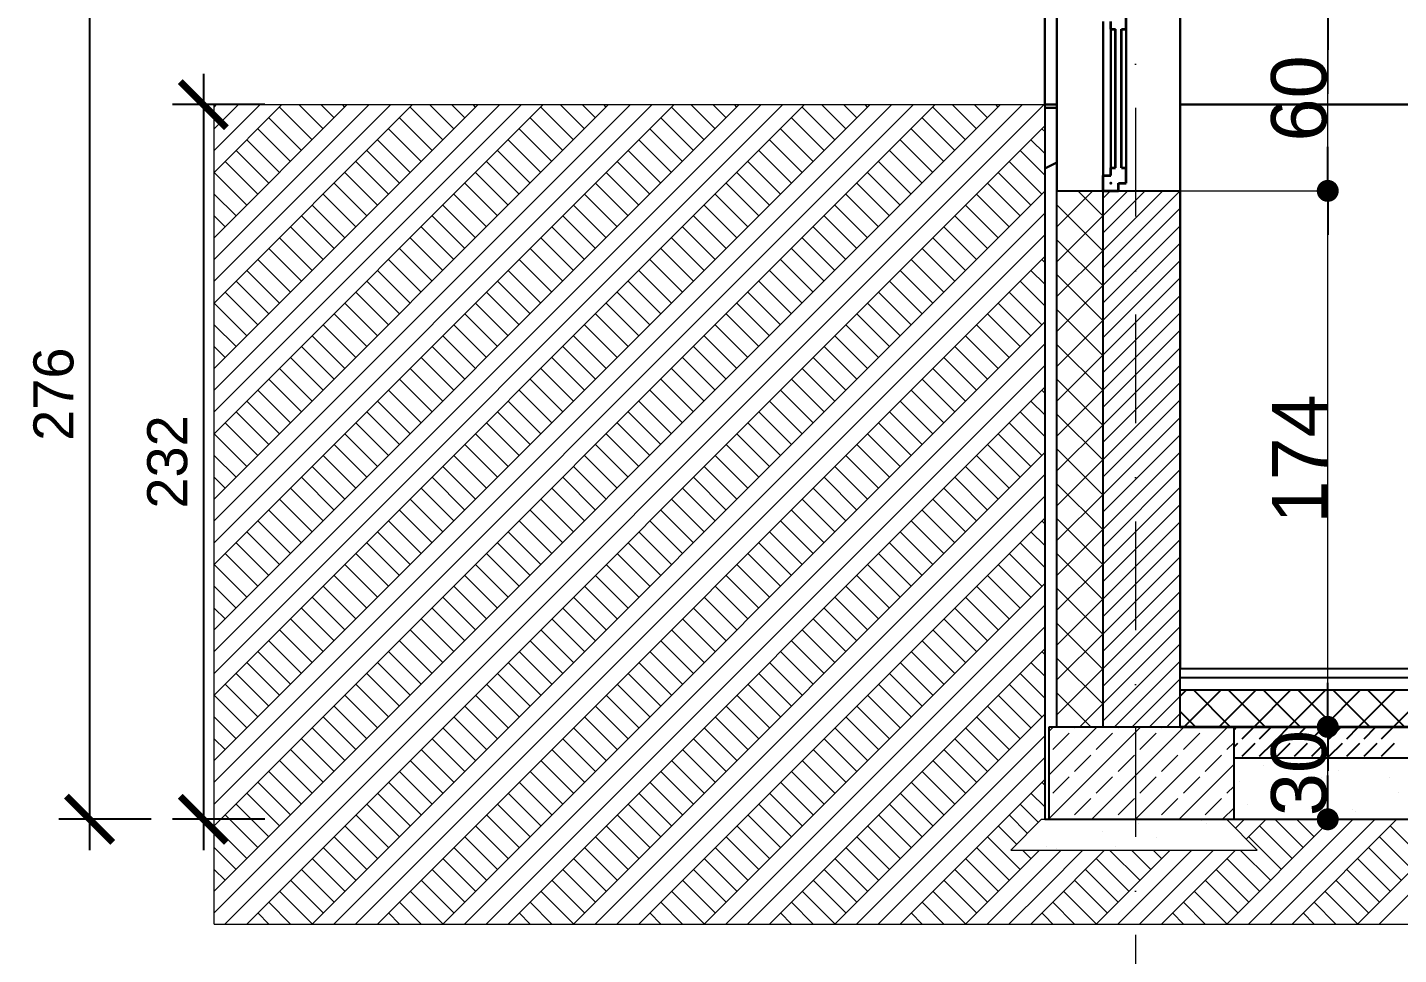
# Model space of a CAD drawing. Header units: millimetres. Extents: x 4647 to 73915, y -13612 to -8141.
# Drawn here: x 11364.7 to 11809.9, y -11426.5 to -11125.5 of the extents above; entities that cross this region are included whole.
import ezdxf
from ezdxf.enums import TextEntityAlignment as Align

# ---------------------------------------------------------------- set-up
doc = ezdxf.new("R2010")
doc.units = ezdxf.units.MM
doc.linetypes.add('Kropki i Kreski', pattern=[67.027776, 35.277777, -17.638888, 0, -14.111111])
doc.layers.add('a_wymiary', color=250, linetype='Continuous', lineweight=9)
doc.layers.add('Konstrukcja - Siatka mod_Nr_Pióra__1', color=7, linetype='Continuous', lineweight=5)
for name, color, linetype in [('Columns', 7, 'Continuous'), ('Konstrukcja - Siatka mod', 7, 'Continuous'), ('Konstrukcja - Ściany zew', 7, 'Continuous'), ('Okna ArchiCADa', 7, 'Continuous'), ('Structural - Bearing', 7, 'Continuous'), ('Structural - Combined', 7, 'Continuous'), ('Sytuacja - Teren', 7, 'Continuous'), ('WIDOK', 7, 'Continuous'), ('Wymiarowanie - Ogólne', 7, 'Continuous')]:
    doc.layers.add(name, color=color, linetype=linetype)
doc.layers.add('Konstrukcja - Siatka mod_Nr_Pióra__4', color=7, linetype='Continuous', lineweight=5, true_color=0x029e21)
doc.styles.add('GENERATED_STYLE_1', font='arialbd.ttf')
doc.styles.add('GENERATED_STYLE_3', font='arial.ttf')
doc.styles.get("Standard").update_dxf_attribs({"font": 'arial.ttf'})
doc.dimstyles.new('1-100', dxfattribs={"dimtxt": 13, "dimasz": 15, "dimexe": 10, "dimexo": 20, "dimgap": 5, "dimtad": 1, "dimdec": 1, "dimrnd": 0.5, "dimtxsty": 'Standard', "dimblk": 'ARCHTICK', "dimcen": 0.09, "dimdle": 10, "dimadec": 0, "dimazin": 0, "dimtfac": 1, "dimtdec": 1, "dimtofl": 0, "dimtmove": 0, "dimatfit": 3, "dimfxl": 10, "dimfxlon": 1, "dimtolj": 1, "dimtzin": 0, "dimarcsym": 0})

# ---------------------------------------------------------------- blocks, each defined once
blk = doc.blocks.new('ARROWHEAD_11')
at = {"linetype": 'Continuous'}
blk.add_line((0, 0), (-1, 0), dxfattribs=at)
at = {"linetype": 'Continuous', "const_width": 0.25, "flags": 128}
blk.add_lwpolyline([(-0.125, 0, 1), (0.125, 0, 1)], format="xyb", close=True, dxfattribs=at)
blk = doc.blocks.new('Standardowy znacznik siatki')
at = {"layer": 'Konstrukcja - Siatka mod_Nr_Pióra__4', "linetype": 'Kropki i Kreski'}
blk.add_line((272.51, 0), (1529.18, 0), dxfattribs=at)
at = {"layer": 'Konstrukcja - Siatka mod_Nr_Pióra__1', "style": 'GENERATED_STYLE_1'}
blk.add_attdef('AC_MarkerText_1', text='', height=18, dxfattribs=at).set_placement((-28.23, -13.29), align=Align.BOTTOM_LEFT)
blk = doc.blocks.new('_ArchTick')
at = {"color": 0, "linetype": 'ByBlock', "const_width": 0.15}
blk.add_lwpolyline([(-0.5, -0.5), (0.5, 0.5)], dxfattribs=at)
blk = doc.blocks.new('*D874')
at = {"layer": 'a_wymiary', "color": 0, "lineweight": -2, "transparency": 16777216}
for p, q in [((11384.87, -11096.57), (11384.87, -11392.57)), ((11404.87, -11106.57), (11374.87, -11106.57)), ((11404.87, -11382.57), (11374.87, -11382.57))]:
    blk.add_line(p, q, dxfattribs=at)
at = {"layer": 'DEFPOINTS', "color": 0, "transparency": 16777216}
for p in [(11739.28, -11106.57), (11384.87, -11382.57), (11710.33, -11382.57)]:
    blk.add_point(p, dxfattribs=at)
at = {"layer": 'a_wymiary', "color": 0, "lineweight": -2, "transparency": 16777216, "xscale": 15, "yscale": 15, "zscale": 15}
for p, rotation in [((11384.87, -11106.57), 90), ((11384.87, -11382.57), 270)]:
    blk.add_blockref('_ArchTick', p, dxfattribs=dict(at, rotation=rotation))
at = {"layer": 'a_wymiary', "color": 0, "transparency": 16777216, "insert": (11373.23, -11244.57), "char_height": 13, "attachment_point": 5, "rotation": 90}
blk.add_mtext('\\A1;276', dxfattribs=at)
blk = doc.blocks.new('*D875')
at = {"layer": 'a_wymiary', "color": 0, "lineweight": -2, "transparency": 16777216}
for p, q in [((11421.83, -11140.57), (11421.83, -11392.57)), ((11441.83, -11150.57), (11411.83, -11150.57)), ((11441.83, -11382.57), (11411.83, -11382.57))]:
    blk.add_line(p, q, dxfattribs=at)
at = {"layer": 'DEFPOINTS', "color": 0, "transparency": 16777216}
for p in [(11687.77, -11150.57), (11421.83, -11382.57), (11696.48, -11382.57)]:
    blk.add_point(p, dxfattribs=at)
at = {"layer": 'a_wymiary', "color": 0, "lineweight": -2, "transparency": 16777216, "xscale": 15, "yscale": 15, "zscale": 15}
for p, rotation in [((11421.83, -11150.57), 90), ((11421.83, -11382.57), 270)]:
    blk.add_blockref('_ArchTick', p, dxfattribs=dict(at, rotation=rotation))
at = {"layer": 'a_wymiary', "color": 0, "transparency": 16777216, "insert": (11410.18, -11266.57), "char_height": 13, "attachment_point": 5, "rotation": 90}
blk.add_mtext('\\A1;232', dxfattribs=at)

msp = doc.modelspace()

# ---------------------------------------------------------------- linework, layer by layer
for p, q in [((11695, -11093.57), (11695, -11150.57)), ((11694.98, -11118.57), (11694.98, -11136.57)), ((11695, -11136.57), (11695, -11118.57)), ((11698.98, -11118.57), (11698.98, -11178.57)), ((11698.98, -11150.57), (11698.98, -11118.57)), ((11721.48, -11121.07), (11721.48, -11126.07)), ((11738.98, -11178.57), (11738.98, -11118.57)), ((11738.98, -11118.57), (11738.98, -11150.57)), ((11713.98, -11173.57), (11713.98, -11123.57)), ((11713.98, -11123.57), (11713.98, -11173.57)), ((11716.48, -11173.57), (11716.48, -11123.57)), ((11717.98, -11126.07), (11716.48, -11126.07)), ((11716.48, -11126.07), (11716.48, -11171.07)), ((11717.98, -11171.07), (11717.98, -11126.07)), ((11721.48, -11126.07), (11719.98, -11126.07)), ((11719.98, -11126.07), (11719.98, -11171.07)), ((11721.48, -11126.07), (11721.48, -11171.07)), ((11721.48, -11171.07), (11721.48, -11126.07)), ((11695, -11136.57), (11694.98, -11136.57)), ((11694.98, -11136.57), (11694.98, -11141.57)), ((11694.98, -11136.57), (11695, -11136.57)), ((11695, -11141.57), (11695, -11136.57)), ((11694.98, -11141.57), (11695, -11141.57)), ((11694.98, -11141.57), (11694.98, -11150.57)), ((11695, -11141.57), (11694.98, -11141.57)), ((11695, -11150.57), (11695, -11141.57)), ((11694.98, -11150.57), (11695, -11150.57)), ((11698.98, -11150.57), (11695, -11150.57)), ((11695, -11150.57), (11695, -11151.57)), ((11695, -11150.57), (11698.98, -11150.57)), ((11698.98, -11151.57), (11695, -11151.57)), ((11695, -11151.57), (11695, -11171.36)), ((11695, -11151.57), (11698.98, -11151.57)), ((11698.98, -11151.57), (11698.98, -11150.57)), ((11698.98, -11169.37), (11698.98, -11151.57)), ((11738.98, -11150.57), (11932.47, -11150.57)), ((11831.98, -11150.57), (11738.98, -11150.57)), ((11738.98, -11150.57), (11738.98, -11333.57)), ((11695, -11171.36), (11698.98, -11169.37)), ((11698.98, -11169.37), (11695, -11171.36)), ((11698.98, -11352.57), (11698.98, -11169.37)), ((11695, -11171.36), (11695, -11382.57)), ((11713.98, -11178.57), (11713.98, -11173.57)), ((11713.98, -11173.57), (11716.48, -11173.57)), ((11716.48, -11171.07), (11717.98, -11171.07)), ((11719.98, -11171.07), (11721.48, -11171.07)), ((11721.48, -11171.07), (11721.48, -11176.07)), ((11698.98, -11178.57), (11713.98, -11178.57)), ((11721.48, -11176.07), (11718.98, -11176.07)), ((11718.98, -11176.07), (11718.98, -11178.57)), ((11718.98, -11178.57), (11738.98, -11178.57)), ((11738.98, -11333.57), (11931.98, -11333.57)), ((11696.48, -11382.57), (11696.48, -11352.57)), ((11696.48, -11352.57), (11698.98, -11352.57)), ((11695, -11382.57), (11696.48, -11382.57))]:
    msp.add_line(p, q)
at = {"layer": 'Columns', "color": 251, "lineweight": 15}
for p, q in [((11694.98, -11136.57), (11694.98, -11118.57)), ((11694.98, -11150.57), (11694.98, -11141.57))]:
    msp.add_line(p, q, dxfattribs=at)
at = {"layer": 'Konstrukcja - Ściany zew', "color": 251, "lineweight": 15}
for p, q in [((11695, -11150.57), (11695, -11093.57)), ((11698.98, -11150.57), (11695, -11150.57))]:
    msp.add_line(p, q, dxfattribs=at)
at = {"layer": 'Konstrukcja - Ściany zew'}
for p, q in [((11698.98, -11178.57), (11713.98, -11178.57)), ((11698.98, -11352.57), (11698.98, -11178.57)), ((11713.98, -11178.57), (11738.98, -11178.57)), ((11713.98, -11352.57), (11713.98, -11178.57)), ((11713.98, -11352.57), (11713.98, -11178.57)), ((11738.98, -11352.57), (11738.98, -11178.57)), ((11696.48, -11382.57), (11696.48, -11352.57)), ((11696.48, -11352.57), (11756.48, -11352.57)), ((11698.98, -11352.57), (11713.98, -11352.57)), ((11713.98, -11352.57), (11738.98, -11352.57)), ((11756.48, -11382.57), (11756.48, -11352.57)), ((11696.48, -11382.57), (11756.48, -11382.57))]:
    msp.add_line(p, q, dxfattribs=at)
at = {"layer": 'Konstrukcja - Ściany zew', "color": 251, "linetype": 'Continuous', "lineweight": 15}
for p, q in [((11698.98, -11178.96), (11699.37, -11178.57)), ((11698.98, -11190.27), (11710.68, -11178.57)), ((11713.98, -11186.83), (11705.72, -11178.57)), ((11713.98, -11180.93), (11716.34, -11178.57)), ((11713.98, -11186.59), (11722, -11178.57)), ((11713.98, -11192.24), (11727.66, -11178.57)), ((11713.98, -11197.9), (11733.31, -11178.57)), ((11713.98, -11203.56), (11738.97, -11178.57)), ((11713.98, -11198.14), (11698.98, -11183.14)), ((11698.98, -11201.59), (11713.98, -11186.59)), ((11713.98, -11209.21), (11738.98, -11184.21)), ((11713.98, -11214.87), (11738.98, -11189.87)), ((11713.98, -11209.45), (11698.98, -11194.45)), ((11713.98, -11220.53), (11738.98, -11195.53)), ((11698.98, -11212.9), (11713.98, -11197.9)), ((11713.98, -11226.18), (11738.98, -11201.18)), ((11713.98, -11220.77), (11698.98, -11205.77)), ((11698.98, -11224.21), (11713.98, -11209.21)), ((11713.98, -11231.84), (11738.98, -11206.84)), ((11713.98, -11237.5), (11738.98, -11212.5)), ((11713.98, -11232.08), (11698.98, -11217.08)), ((11713.98, -11243.15), (11738.98, -11218.15)), ((11698.98, -11235.53), (11713.98, -11220.53)), ((11713.98, -11248.81), (11738.98, -11223.81)), ((11713.98, -11243.39), (11698.98, -11228.39)), ((11698.98, -11246.84), (11713.98, -11231.84)), ((11713.98, -11254.47), (11738.98, -11229.47)), ((11713.98, -11260.12), (11738.98, -11235.12)), ((11713.98, -11254.71), (11698.98, -11239.71)), ((11713.98, -11265.78), (11738.98, -11240.78)), ((11698.98, -11258.15), (11713.98, -11243.15)), ((11713.98, -11271.44), (11738.98, -11246.44)), ((11713.98, -11266.02), (11698.98, -11251.02)), ((11698.98, -11269.47), (11713.98, -11254.47)), ((11713.98, -11277.1), (11738.98, -11252.1)), ((11713.98, -11282.75), (11738.98, -11257.75)), ((11713.98, -11277.34), (11698.98, -11262.34)), ((11713.98, -11288.41), (11738.98, -11263.41)), ((11698.98, -11280.78), (11713.98, -11265.78)), ((11713.98, -11294.07), (11738.98, -11269.07)), ((11713.98, -11288.65), (11698.98, -11273.65)), ((11713.98, -11299.72), (11738.98, -11274.72)), ((11698.98, -11292.1), (11713.98, -11277.1)), ((11713.98, -11305.38), (11738.98, -11280.38)), ((11713.98, -11299.96), (11698.98, -11284.96)), ((11698.98, -11303.41), (11713.98, -11288.41)), ((11713.98, -11311.04), (11738.98, -11286.04)), ((11713.98, -11316.69), (11738.98, -11291.69)), ((11713.98, -11311.28), (11698.98, -11296.28)), ((11713.98, -11322.35), (11738.98, -11297.35)), ((11698.98, -11314.72), (11713.98, -11299.72)), ((11713.98, -11328.01), (11738.98, -11303.01)), ((11713.98, -11322.59), (11698.98, -11307.59)), ((11698.98, -11326.04), (11713.98, -11311.04)), ((11713.98, -11333.66), (11738.98, -11308.66)), ((11713.98, -11339.32), (11738.98, -11314.32)), ((11713.98, -11333.9), (11698.98, -11318.9)), ((11713.98, -11344.98), (11738.98, -11319.98)), ((11698.98, -11337.35), (11713.98, -11322.35)), ((11713.98, -11350.63), (11738.98, -11325.63)), ((11713.98, -11345.22), (11698.98, -11330.22)), ((11698.98, -11348.66), (11713.98, -11333.66)), ((11717.7, -11352.57), (11738.98, -11331.29)), ((11723.36, -11352.57), (11738.98, -11336.95)), ((11710.02, -11352.57), (11698.98, -11341.53)), ((11729.02, -11352.57), (11738.98, -11342.61)), ((11706.39, -11352.57), (11713.98, -11344.98)), ((11696.48, -11353.99), (11697.91, -11352.57)), ((11696.48, -11368.13), (11712.05, -11352.57)), ((11696.48, -11382.28), (11726.19, -11352.57)), ((11704.67, -11352.88), (11704.98, -11352.57)), ((11710.33, -11382.57), (11740.33, -11352.57)), ((11718.81, -11352.88), (11719.12, -11352.57)), ((11724.47, -11382.57), (11754.47, -11352.57)), ((11732.95, -11352.88), (11733.26, -11352.57)), ((11734.67, -11352.57), (11738.98, -11348.26)), ((11747.1, -11352.88), (11747.4, -11352.57)), ((11697.6, -11359.95), (11702.9, -11354.64)), ((11711.74, -11359.95), (11717.04, -11354.64)), ((11725.88, -11359.95), (11731.19, -11354.64)), ((11740.02, -11359.95), (11745.33, -11354.64)), ((11754.17, -11359.95), (11756.48, -11357.63)), ((11704.67, -11367.02), (11709.97, -11361.71)), ((11718.81, -11367.02), (11724.11, -11361.71)), ((11732.95, -11367.02), (11738.26, -11361.71)), ((11738.62, -11382.57), (11756.48, -11364.7)), ((11747.1, -11367.02), (11752.4, -11361.71)), ((11697.6, -11374.09), (11702.9, -11368.79)), ((11711.74, -11374.09), (11717.04, -11368.79)), ((11725.88, -11374.09), (11731.19, -11368.79)), ((11740.02, -11374.09), (11745.33, -11368.79)), ((11754.17, -11374.09), (11756.48, -11371.77)), ((11704.67, -11381.16), (11709.97, -11375.86)), ((11718.81, -11381.16), (11724.11, -11375.86)), ((11732.95, -11381.16), (11738.26, -11375.86)), ((11747.1, -11381.16), (11752.4, -11375.86)), ((11752.76, -11382.57), (11756.48, -11378.85)), ((11746.02, -11383.05), (11746.02, -11383.05)), ((11713.79, -11386.59), (11713.79, -11386.59)), ((11725.35, -11383.81), (11725.35, -11383.81)), ((11747.63, -11383.81), (11747.63, -11383.81)), ((11695.65, -11391.24), (11695.65, -11391.24)), ((11698.99, -11391.98), (11698.99, -11391.98)), ((11717.93, -11391.24), (11717.93, -11391.24)), ((11731.22, -11388.44), (11731.22, -11388.44))]:
    msp.add_line(p, q, dxfattribs=at)
at = {"layer": 'Konstrukcja - Ściany zew', "color": 8, "lineweight": 13}
for p, q in [((11683.98, -11392.57), (11693.98, -11382.57)), ((11693.98, -11382.57), (11753.98, -11382.57)), ((11763.98, -11392.57), (11753.98, -11382.57)), ((11683.98, -11392.57), (11763.98, -11392.57))]:
    msp.add_line(p, q, dxfattribs=at)
at = {"layer": 'Okna ArchiCADa', "color": 251, "lineweight": 15}
for p, q in [((11698.98, -11118.57), (11698.98, -11178.57)), ((11738.98, -11118.57), (11738.98, -11178.57))]:
    msp.add_line(p, q, dxfattribs=at)
at = {"layer": 'Okna ArchiCADa', "color": 171, "lineweight": 35}
for p, q in [((11721.48, -11126.07), (11721.48, -11121.07)), ((11716.48, -11126.07), (11716.48, -11123.57)), ((11716.48, -11126.07), (11717.98, -11126.07)), ((11717.98, -11171.07), (11717.98, -11126.07)), ((11719.98, -11126.07), (11721.48, -11126.07)), ((11719.98, -11171.07), (11719.98, -11126.07)), ((11713.98, -11173.57), (11716.48, -11173.57)), ((11713.98, -11178.57), (11713.98, -11173.57)), ((11716.48, -11173.57), (11716.48, -11171.07)), ((11716.48, -11171.07), (11717.98, -11171.07)), ((11719.98, -11171.07), (11721.48, -11171.07)), ((11721.48, -11176.07), (11721.48, -11171.07)), ((11713.98, -11178.57), (11718.98, -11178.57)), ((11718.98, -11178.57), (11718.98, -11176.07)), ((11718.98, -11176.07), (11721.48, -11176.07))]:
    msp.add_line(p, q, dxfattribs=at)
at = {"layer": 'Okna ArchiCADa', "color": 30, "lineweight": 18}
for p, q in [((11713.98, -11173.57), (11713.98, -11123.57)), ((11716.48, -11171.07), (11716.48, -11126.07)), ((11721.48, -11171.07), (11721.48, -11126.07))]:
    msp.add_line(p, q, dxfattribs=at)
at = {"layer": 'Okna ArchiCADa', "color": 171, "lineweight": 35}
msp.add_point((11716.48, -11176.07), dxfattribs=at)
at = {"layer": 'Structural - Bearing', "color": 132, "lineweight": 20}
msp.add_line((11931.98, -11150.57), (11738.98, -11150.57), dxfattribs=at)
at = {"layer": 'Structural - Combined', "color": 8, "lineweight": 13}
for p, q in [((11694.98, -11136.57), (11695, -11136.57)), ((11694.98, -11141.57), (11694.98, -11136.57)), ((11694.98, -11141.57), (11695, -11141.57)), ((11695, -11151.57), (11698.98, -11151.57)), ((11695, -11171.36), (11698.98, -11169.37))]:
    msp.add_line(p, q, dxfattribs=at)
at = {"layer": 'Sytuacja - Teren', "color": 53, "lineweight": 13}
for p, q in [((11425.37, -11150.57), (11695, -11150.57)), ((11425.37, -11416.57), (11425.37, -11150.57)), ((11695, -11382.57), (11695, -11150.57)), ((11683.98, -11392.57), (11693.98, -11382.57)), ((11693.98, -11382.57), (11695, -11382.57)), ((11753.98, -11382.57), (12380.84, -11382.57)), ((11763.98, -11392.57), (11753.98, -11382.57)), ((11683.98, -11392.57), (11695, -11392.57)), ((11695, -11392.57), (11763.98, -11392.57)), ((11425.37, -11416.57), (11695, -11416.57)), ((11695, -11416.57), (12702.98, -11416.57))]:
    msp.add_line(p, q, dxfattribs=at)
at = {"layer": 'Sytuacja - Teren', "color": 41, "linetype": 'Continuous', "lineweight": 13}
for p, q in [((11425.37, -11151.35), (11426.14, -11150.57)), ((11425.37, -11172.56), (11447.36, -11150.57)), ((11425.37, -11193.77), (11468.57, -11150.57)), ((11425.37, -11214.99), (11489.78, -11150.57)), ((11425.37, -11236.2), (11511, -11150.57)), ((11425.37, -11257.41), (11532.21, -11150.57)), ((11425.37, -11278.62), (11553.42, -11150.57)), ((11425.37, -11299.84), (11574.64, -11150.57)), ((11425.37, -11321.05), (11595.85, -11150.57)), ((11425.37, -11342.26), (11617.06, -11150.57)), ((11425.37, -11363.48), (11638.28, -11150.57)), ((11425.37, -11384.69), (11659.49, -11150.57)), ((11425.37, -11405.9), (11680.7, -11150.57)), ((11425.37, -11165.49), (11440.29, -11150.57)), ((11425.37, -11207.91), (11482.71, -11150.57)), ((11425.37, -11250.34), (11525.14, -11150.57)), ((11425.37, -11292.77), (11567.56, -11150.57)), ((11425.37, -11335.19), (11609.99, -11150.57)), ((11425.37, -11377.62), (11652.42, -11150.57)), ((11425.37, -11158.42), (11433.21, -11150.57)), ((11425.37, -11200.84), (11475.64, -11150.57)), ((11425.37, -11243.27), (11518.07, -11150.57)), ((11425.37, -11285.7), (11560.49, -11150.57)), ((11425.37, -11328.12), (11602.92, -11150.57)), ((11425.37, -11370.55), (11645.35, -11150.57)), ((11425.37, -11412.98), (11687.77, -11150.57)), ((11428.84, -11416.57), (11694.84, -11150.57)), ((11457.18, -11161.96), (11446.58, -11151.35)), ((11460.72, -11158.42), (11452.86, -11150.57)), ((11464.25, -11154.89), (11459.94, -11150.57)), ((11467.79, -11151.35), (11467.01, -11150.57)), ((11499.61, -11161.96), (11489, -11151.35)), ((11503.14, -11158.42), (11495.29, -11150.57)), ((11506.68, -11154.89), (11502.36, -11150.57)), ((11510.21, -11151.35), (11509.43, -11150.57)), ((11542.03, -11161.96), (11531.43, -11151.35)), ((11545.57, -11158.42), (11537.72, -11150.57)), ((11549.11, -11154.89), (11544.79, -11150.57)), ((11552.64, -11151.35), (11551.86, -11150.57)), ((11584.46, -11161.96), (11573.85, -11151.35)), ((11588, -11158.42), (11580.14, -11150.57)), ((11591.53, -11154.89), (11587.21, -11150.57)), ((11595.07, -11151.35), (11594.29, -11150.57)), ((11626.89, -11161.96), (11616.28, -11151.35)), ((11630.42, -11158.42), (11622.57, -11150.57)), ((11633.96, -11154.89), (11629.64, -11150.57)), ((11637.49, -11151.35), (11636.71, -11150.57)), ((11669.31, -11161.96), (11658.71, -11151.35)), ((11672.85, -11158.42), (11665, -11150.57)), ((11676.38, -11154.89), (11672.07, -11150.57)), ((11679.92, -11151.35), (11679.14, -11150.57)), ((11453.65, -11165.49), (11443.04, -11154.89)), ((11496.07, -11165.49), (11485.47, -11154.89)), ((11538.5, -11165.49), (11527.89, -11154.89)), ((11580.93, -11165.49), (11570.32, -11154.89)), ((11623.35, -11165.49), (11612.75, -11154.89)), ((11665.78, -11165.49), (11655.17, -11154.89)), ((11435.92, -11416.57), (11695, -11157.49)), ((11450.11, -11169.03), (11439.5, -11158.42)), ((11492.54, -11169.03), (11481.93, -11158.42)), ((11534.96, -11169.03), (11524.36, -11158.42)), ((11577.39, -11169.03), (11566.78, -11158.42)), ((11619.82, -11169.03), (11609.21, -11158.42)), ((11662.24, -11169.03), (11651.64, -11158.42)), ((11695, -11159.35), (11694.06, -11158.42)), ((11443.04, -11176.1), (11432.43, -11165.49)), ((11446.58, -11172.56), (11435.97, -11161.96)), ((11485.47, -11176.1), (11474.86, -11165.49)), ((11489, -11172.56), (11478.39, -11161.96)), ((11527.89, -11176.1), (11517.29, -11165.49)), ((11531.43, -11172.56), (11520.82, -11161.96)), ((11570.32, -11176.1), (11559.71, -11165.49)), ((11573.85, -11172.56), (11563.25, -11161.96)), ((11612.75, -11176.1), (11602.14, -11165.49)), ((11616.28, -11172.56), (11605.67, -11161.96)), ((11655.17, -11176.1), (11644.56, -11165.49)), ((11658.71, -11172.56), (11648.1, -11161.96)), ((11695, -11173.5), (11686.99, -11165.49)), ((11695, -11166.43), (11690.53, -11161.96)), ((11439.5, -11179.63), (11428.9, -11169.03)), ((11481.93, -11179.63), (11471.32, -11169.03)), ((11524.36, -11179.63), (11513.75, -11169.03)), ((11566.78, -11179.63), (11556.18, -11169.03)), ((11609.21, -11179.63), (11598.6, -11169.03)), ((11651.64, -11179.63), (11641.03, -11169.03)), ((11694.06, -11179.63), (11683.46, -11169.03)), ((11435.97, -11183.17), (11425.37, -11172.57)), ((11478.39, -11183.17), (11467.79, -11172.56)), ((11520.82, -11183.17), (11510.21, -11172.56)), ((11563.25, -11183.17), (11552.64, -11172.56)), ((11605.67, -11183.17), (11595.07, -11172.56)), ((11648.1, -11183.17), (11637.49, -11172.56)), ((11690.53, -11183.17), (11679.92, -11172.56)), ((11457.13, -11416.57), (11695, -11178.7)), ((11474.86, -11186.71), (11464.25, -11176.1)), ((11517.29, -11186.71), (11506.68, -11176.1)), ((11559.71, -11186.71), (11549.11, -11176.1)), ((11602.14, -11186.71), (11591.53, -11176.1)), ((11644.56, -11186.71), (11633.96, -11176.1)), ((11686.99, -11186.71), (11676.38, -11176.1)), ((11432.43, -11186.71), (11425.37, -11179.64)), ((11467.79, -11193.78), (11457.18, -11183.17)), ((11471.32, -11190.24), (11460.72, -11179.63)), ((11510.21, -11193.78), (11499.61, -11183.17)), ((11513.75, -11190.24), (11503.14, -11179.63)), ((11552.64, -11193.78), (11542.03, -11183.17)), ((11556.18, -11190.24), (11545.57, -11179.63)), ((11595.07, -11193.78), (11584.46, -11183.17)), ((11598.6, -11190.24), (11588, -11179.63)), ((11637.49, -11193.78), (11626.89, -11183.17)), ((11641.03, -11190.24), (11630.42, -11179.63)), ((11679.92, -11193.78), (11669.31, -11183.17)), ((11683.46, -11190.24), (11672.85, -11179.63)), ((11428.9, -11190.24), (11425.37, -11186.71)), ((11464.25, -11197.31), (11453.65, -11186.71)), ((11464.2, -11416.57), (11695, -11185.77)), ((11506.68, -11197.31), (11496.07, -11186.71)), ((11549.11, -11197.31), (11538.5, -11186.71)), ((11591.53, -11197.31), (11580.93, -11186.71)), ((11633.96, -11197.31), (11623.35, -11186.71)), ((11676.38, -11197.31), (11665.78, -11186.71)), ((11460.72, -11200.85), (11450.11, -11190.24)), ((11503.14, -11200.85), (11492.54, -11190.24)), ((11545.57, -11200.85), (11534.96, -11190.24)), ((11588, -11200.85), (11577.39, -11190.24)), ((11630.42, -11200.85), (11619.82, -11190.24)), ((11672.85, -11200.85), (11662.24, -11190.24)), ((11457.18, -11204.38), (11446.58, -11193.78)), ((11471.27, -11416.57), (11695, -11192.84)), ((11499.61, -11204.38), (11489, -11193.78)), ((11542.03, -11204.38), (11531.43, -11193.78)), ((11584.46, -11204.38), (11573.85, -11193.78)), ((11626.89, -11204.38), (11616.28, -11193.78)), ((11669.31, -11204.38), (11658.71, -11193.78)), ((11450.11, -11211.45), (11439.5, -11200.85)), ((11453.65, -11207.92), (11443.04, -11197.31)), ((11478.34, -11416.57), (11695, -11199.92)), ((11492.54, -11211.45), (11481.93, -11200.85)), ((11496.07, -11207.92), (11485.47, -11197.31)), ((11534.96, -11211.45), (11524.36, -11200.85)), ((11538.5, -11207.92), (11527.89, -11197.31)), ((11577.39, -11211.45), (11566.78, -11200.85)), ((11580.93, -11207.92), (11570.32, -11197.31)), ((11619.82, -11211.45), (11609.21, -11200.85)), ((11623.35, -11207.92), (11612.75, -11197.31)), ((11662.24, -11211.45), (11651.64, -11200.85)), ((11665.78, -11207.92), (11655.17, -11197.31)), ((11695, -11201.78), (11694.06, -11200.85)), ((11446.58, -11214.99), (11435.97, -11204.38)), ((11489, -11214.99), (11478.39, -11204.38)), ((11531.43, -11214.99), (11520.82, -11204.38)), ((11573.85, -11214.99), (11563.25, -11204.38)), ((11616.28, -11214.99), (11605.67, -11204.38)), ((11658.71, -11214.99), (11648.1, -11204.38)), ((11695, -11208.85), (11690.53, -11204.38)), ((11443.04, -11218.53), (11432.43, -11207.92)), ((11485.47, -11218.53), (11474.86, -11207.92)), ((11527.89, -11218.53), (11517.29, -11207.92)), ((11570.32, -11218.53), (11559.71, -11207.92)), ((11612.75, -11218.53), (11602.14, -11207.92)), ((11655.17, -11218.53), (11644.56, -11207.92)), ((11695, -11215.92), (11686.99, -11207.92)), ((11439.5, -11222.06), (11428.9, -11211.45)), ((11481.93, -11222.06), (11471.32, -11211.45)), ((11524.36, -11222.06), (11513.75, -11211.45)), ((11566.78, -11222.06), (11556.18, -11211.45)), ((11609.21, -11222.06), (11598.6, -11211.45)), ((11651.64, -11222.06), (11641.03, -11211.45)), ((11694.06, -11222.06), (11683.46, -11211.45)), ((11435.97, -11225.6), (11425.37, -11214.99)), ((11474.86, -11229.13), (11464.25, -11218.53)), ((11478.39, -11225.6), (11467.79, -11214.99)), ((11517.29, -11229.13), (11506.68, -11218.53)), ((11520.82, -11225.6), (11510.21, -11214.99)), ((11559.71, -11229.13), (11549.11, -11218.53)), ((11563.25, -11225.6), (11552.64, -11214.99)), ((11602.14, -11229.13), (11591.53, -11218.53)), ((11605.67, -11225.6), (11595.07, -11214.99)), ((11644.56, -11229.13), (11633.96, -11218.53)), ((11648.1, -11225.6), (11637.49, -11214.99)), ((11686.99, -11229.13), (11676.38, -11218.53)), ((11690.53, -11225.6), (11679.92, -11214.99)), ((11432.43, -11229.13), (11425.37, -11222.07)), ((11471.32, -11232.67), (11460.72, -11222.06)), ((11499.55, -11416.57), (11695, -11221.13)), ((11513.75, -11232.67), (11503.14, -11222.06)), ((11556.18, -11232.67), (11545.57, -11222.06)), ((11598.6, -11232.67), (11588, -11222.06)), ((11641.03, -11232.67), (11630.42, -11222.06)), ((11683.46, -11232.67), (11672.85, -11222.06)), ((11467.79, -11236.2), (11457.18, -11225.6)), ((11510.21, -11236.2), (11499.61, -11225.6)), ((11552.64, -11236.2), (11542.03, -11225.6)), ((11595.07, -11236.2), (11584.46, -11225.6)), ((11637.49, -11236.2), (11626.89, -11225.6)), ((11679.92, -11236.2), (11669.31, -11225.6)), ((11428.9, -11232.67), (11425.37, -11229.14)), ((11464.25, -11239.74), (11453.65, -11229.13)), ((11506.68, -11239.74), (11496.07, -11229.13)), ((11506.63, -11416.57), (11695, -11228.2)), ((11549.11, -11239.74), (11538.5, -11229.13)), ((11591.53, -11239.74), (11580.93, -11229.13)), ((11633.96, -11239.74), (11623.35, -11229.13)), ((11676.38, -11239.74), (11665.78, -11229.13)), ((11457.18, -11246.81), (11446.58, -11236.2)), ((11460.72, -11243.27), (11450.11, -11232.67)), ((11499.61, -11246.81), (11489, -11236.2)), ((11503.14, -11243.27), (11492.54, -11232.67)), ((11513.7, -11416.57), (11695, -11235.27)), ((11542.03, -11246.81), (11531.43, -11236.2)), ((11545.57, -11243.27), (11534.96, -11232.67)), ((11584.46, -11246.81), (11573.85, -11236.2)), ((11588, -11243.27), (11577.39, -11232.67)), ((11626.89, -11246.81), (11616.28, -11236.2)), ((11630.42, -11243.27), (11619.82, -11232.67)), ((11669.31, -11246.81), (11658.71, -11236.2)), ((11672.85, -11243.27), (11662.24, -11232.67)), ((11453.65, -11250.35), (11443.04, -11239.74)), ((11496.07, -11250.35), (11485.47, -11239.74)), ((11538.5, -11250.35), (11527.89, -11239.74)), ((11580.93, -11250.35), (11570.32, -11239.74)), ((11623.35, -11250.35), (11612.75, -11239.74)), ((11665.78, -11250.35), (11655.17, -11239.74)), ((11450.11, -11253.88), (11439.5, -11243.27)), ((11492.54, -11253.88), (11481.93, -11243.27)), ((11520.77, -11416.57), (11695, -11242.34)), ((11534.96, -11253.88), (11524.36, -11243.27)), ((11577.39, -11253.88), (11566.78, -11243.27)), ((11619.82, -11253.88), (11609.21, -11243.27)), ((11662.24, -11253.88), (11651.64, -11243.27)), ((11695, -11244.21), (11694.06, -11243.27)), ((11446.58, -11257.42), (11435.97, -11246.81)), ((11489, -11257.42), (11478.39, -11246.81)), ((11531.43, -11257.42), (11520.82, -11246.81)), ((11573.85, -11257.42), (11563.25, -11246.81)), ((11616.28, -11257.42), (11605.67, -11246.81)), ((11658.71, -11257.42), (11648.1, -11246.81)), ((11695, -11251.28), (11690.53, -11246.81)), ((11439.5, -11264.49), (11428.9, -11253.88)), ((11443.04, -11260.95), (11432.43, -11250.35)), ((11481.93, -11264.49), (11471.32, -11253.88)), ((11485.47, -11260.95), (11474.86, -11250.35)), ((11524.36, -11264.49), (11513.75, -11253.88)), ((11527.89, -11260.95), (11517.29, -11250.35)), ((11566.78, -11264.49), (11556.18, -11253.88)), ((11570.32, -11260.95), (11559.71, -11250.35)), ((11609.21, -11264.49), (11598.6, -11253.88)), ((11612.75, -11260.95), (11602.14, -11250.35)), ((11651.64, -11264.49), (11641.03, -11253.88)), ((11655.17, -11260.95), (11644.56, -11250.35)), ((11694.06, -11264.49), (11683.46, -11253.88)), ((11695, -11258.35), (11686.99, -11250.35)), ((11435.97, -11268.02), (11425.37, -11257.42)), ((11478.39, -11268.02), (11467.79, -11257.42)), ((11520.82, -11268.02), (11510.21, -11257.42)), ((11563.25, -11268.02), (11552.64, -11257.42)), ((11605.67, -11268.02), (11595.07, -11257.42)), ((11648.1, -11268.02), (11637.49, -11257.42)), ((11690.53, -11268.02), (11679.92, -11257.42)), ((11474.86, -11271.56), (11464.25, -11260.95)), ((11517.29, -11271.56), (11506.68, -11260.95)), ((11559.71, -11271.56), (11549.11, -11260.95)), ((11602.14, -11271.56), (11591.53, -11260.95)), ((11644.56, -11271.56), (11633.96, -11260.95)), ((11686.99, -11271.56), (11676.38, -11260.95)), ((11432.43, -11271.56), (11425.37, -11264.49)), ((11471.32, -11275.09), (11460.72, -11264.49)), ((11513.75, -11275.09), (11503.14, -11264.49)), ((11541.98, -11416.57), (11695, -11263.55)), ((11556.18, -11275.09), (11545.57, -11264.49)), ((11598.6, -11275.09), (11588, -11264.49)), ((11641.03, -11275.09), (11630.42, -11264.49)), ((11683.46, -11275.09), (11672.85, -11264.49)), ((11428.9, -11275.09), (11425.37, -11271.56)), ((11464.25, -11282.17), (11453.65, -11271.56)), ((11467.79, -11278.63), (11457.18, -11268.02)), ((11506.68, -11282.17), (11496.07, -11271.56)), ((11510.21, -11278.63), (11499.61, -11268.02)), ((11549.11, -11282.17), (11538.5, -11271.56)), ((11552.64, -11278.63), (11542.03, -11268.02)), ((11549.05, -11416.57), (11695, -11270.63)), ((11591.53, -11282.17), (11580.93, -11271.56)), ((11595.07, -11278.63), (11584.46, -11268.02)), ((11633.96, -11282.17), (11623.35, -11271.56)), ((11637.49, -11278.63), (11626.89, -11268.02)), ((11676.38, -11282.17), (11665.78, -11271.56)), ((11679.92, -11278.63), (11669.31, -11268.02)), ((11460.72, -11285.7), (11450.11, -11275.09)), ((11503.14, -11285.7), (11492.54, -11275.09)), ((11545.57, -11285.7), (11534.96, -11275.09)), ((11588, -11285.7), (11577.39, -11275.09)), ((11630.42, -11285.7), (11619.82, -11275.09)), ((11672.85, -11285.7), (11662.24, -11275.09)), ((11457.18, -11289.24), (11446.58, -11278.63)), ((11499.61, -11289.24), (11489, -11278.63)), ((11542.03, -11289.24), (11531.43, -11278.63)), ((11556.12, -11416.57), (11695, -11277.7)), ((11584.46, -11289.24), (11573.85, -11278.63)), ((11626.89, -11289.24), (11616.28, -11278.63)), ((11669.31, -11289.24), (11658.71, -11278.63)), ((11450.11, -11296.31), (11439.5, -11285.7)), ((11453.65, -11292.77), (11443.04, -11282.17)), ((11492.54, -11296.31), (11481.93, -11285.7)), ((11496.07, -11292.77), (11485.47, -11282.17)), ((11534.96, -11296.31), (11524.36, -11285.7)), ((11538.5, -11292.77), (11527.89, -11282.17)), ((11563.19, -11416.57), (11695, -11284.77)), ((11577.39, -11296.31), (11566.78, -11285.7)), ((11580.93, -11292.77), (11570.32, -11282.17)), ((11619.82, -11296.31), (11609.21, -11285.7)), ((11623.35, -11292.77), (11612.75, -11282.17)), ((11662.24, -11296.31), (11651.64, -11285.7)), ((11665.78, -11292.77), (11655.17, -11282.17)), ((11695, -11286.63), (11694.06, -11285.7)), ((11446.58, -11299.84), (11435.97, -11289.24)), ((11489, -11299.84), (11478.39, -11289.24)), ((11531.43, -11299.84), (11520.82, -11289.24)), ((11573.85, -11299.84), (11563.25, -11289.24)), ((11616.28, -11299.84), (11605.67, -11289.24)), ((11658.71, -11299.84), (11648.1, -11289.24)), ((11695, -11293.7), (11690.53, -11289.24)), ((11443.04, -11303.38), (11432.43, -11292.77)), ((11485.47, -11303.38), (11474.86, -11292.77)), ((11527.89, -11303.38), (11517.29, -11292.77)), ((11570.32, -11303.38), (11559.71, -11292.77)), ((11612.75, -11303.38), (11602.14, -11292.77)), ((11655.17, -11303.38), (11644.56, -11292.77)), ((11695, -11300.78), (11686.99, -11292.77)), ((11439.5, -11306.91), (11428.9, -11296.31)), ((11481.93, -11306.91), (11471.32, -11296.31)), ((11524.36, -11306.91), (11513.75, -11296.31)), ((11566.78, -11306.91), (11556.18, -11296.31)), ((11609.21, -11306.91), (11598.6, -11296.31)), ((11651.64, -11306.91), (11641.03, -11296.31)), ((11694.06, -11306.91), (11683.46, -11296.31)), ((11435.97, -11310.45), (11425.37, -11299.85)), ((11474.86, -11313.99), (11464.25, -11303.38)), ((11478.39, -11310.45), (11467.79, -11299.84)), ((11517.29, -11313.99), (11506.68, -11303.38)), ((11520.82, -11310.45), (11510.21, -11299.84)), ((11559.71, -11313.99), (11549.11, -11303.38)), ((11563.25, -11310.45), (11552.64, -11299.84)), ((11602.14, -11313.99), (11591.53, -11303.38)), ((11605.67, -11310.45), (11595.07, -11299.84)), ((11644.56, -11313.99), (11633.96, -11303.38)), ((11648.1, -11310.45), (11637.49, -11299.84)), ((11686.99, -11313.99), (11676.38, -11303.38)), ((11690.53, -11310.45), (11679.92, -11299.84)), ((11432.43, -11313.99), (11425.37, -11306.92)), ((11471.32, -11317.52), (11460.72, -11306.91)), ((11513.75, -11317.52), (11503.14, -11306.91)), ((11556.18, -11317.52), (11545.57, -11306.91)), ((11584.41, -11416.57), (11695, -11305.98)), ((11598.6, -11317.52), (11588, -11306.91)), ((11641.03, -11317.52), (11630.42, -11306.91)), ((11683.46, -11317.52), (11672.85, -11306.91)), ((11467.79, -11321.06), (11457.18, -11310.45)), ((11510.21, -11321.06), (11499.61, -11310.45)), ((11552.64, -11321.06), (11542.03, -11310.45)), ((11595.07, -11321.06), (11584.46, -11310.45)), ((11637.49, -11321.06), (11626.89, -11310.45)), ((11679.92, -11321.06), (11669.31, -11310.45)), ((11428.9, -11317.52), (11425.37, -11313.99)), ((11464.25, -11324.59), (11453.65, -11313.99)), ((11506.68, -11324.59), (11496.07, -11313.99)), ((11549.11, -11324.59), (11538.5, -11313.99)), ((11591.53, -11324.59), (11580.93, -11313.99)), ((11591.48, -11416.57), (11695, -11313.05)), ((11633.96, -11324.59), (11623.35, -11313.99)), ((11676.38, -11324.59), (11665.78, -11313.99)), ((11457.18, -11331.66), (11446.58, -11321.06)), ((11460.72, -11328.13), (11450.11, -11317.52)), ((11499.61, -11331.66), (11489, -11321.06)), ((11503.14, -11328.13), (11492.54, -11317.52)), ((11542.03, -11331.66), (11531.43, -11321.06)), ((11545.57, -11328.13), (11534.96, -11317.52)), ((11584.46, -11331.66), (11573.85, -11321.06)), ((11588, -11328.13), (11577.39, -11317.52)), ((11598.55, -11416.57), (11695, -11320.12)), ((11626.89, -11331.66), (11616.28, -11321.06)), ((11630.42, -11328.13), (11619.82, -11317.52)), ((11669.31, -11331.66), (11658.71, -11321.06)), ((11672.85, -11328.13), (11662.24, -11317.52)), ((11453.65, -11335.2), (11443.04, -11324.59)), ((11496.07, -11335.2), (11485.47, -11324.59)), ((11538.5, -11335.2), (11527.89, -11324.59)), ((11580.93, -11335.2), (11570.32, -11324.59)), ((11623.35, -11335.2), (11612.75, -11324.59)), ((11665.78, -11335.2), (11655.17, -11324.59)), ((11450.11, -11338.73), (11439.5, -11328.13)), ((11492.54, -11338.73), (11481.93, -11328.13)), ((11534.96, -11338.73), (11524.36, -11328.13)), ((11577.39, -11338.73), (11566.78, -11328.13)), ((11605.62, -11416.57), (11695, -11327.19)), ((11619.82, -11338.73), (11609.21, -11328.13)), ((11662.24, -11338.73), (11651.64, -11328.13)), ((11695, -11329.06), (11694.06, -11328.13)), ((11446.58, -11342.27), (11435.97, -11331.66)), ((11489, -11342.27), (11478.39, -11331.66)), ((11531.43, -11342.27), (11520.82, -11331.66)), ((11573.85, -11342.27), (11563.25, -11331.66)), ((11616.28, -11342.27), (11605.67, -11331.66)), ((11658.71, -11342.27), (11648.1, -11331.66)), ((11695, -11336.13), (11690.53, -11331.66)), ((11439.5, -11349.34), (11428.9, -11338.73)), ((11443.04, -11345.8), (11432.43, -11335.2)), ((11481.93, -11349.34), (11471.32, -11338.73)), ((11485.47, -11345.8), (11474.86, -11335.2)), ((11524.36, -11349.34), (11513.75, -11338.73)), ((11527.89, -11345.8), (11517.29, -11335.2)), ((11566.78, -11349.34), (11556.18, -11338.73)), ((11570.32, -11345.8), (11559.71, -11335.2)), ((11609.21, -11349.34), (11598.6, -11338.73)), ((11612.75, -11345.8), (11602.14, -11335.2)), ((11651.64, -11349.34), (11641.03, -11338.73)), ((11655.17, -11345.8), (11644.56, -11335.2)), ((11694.06, -11349.34), (11683.46, -11338.73)), ((11695, -11343.2), (11686.99, -11335.2)), ((11435.97, -11352.88), (11425.37, -11342.27)), ((11478.39, -11352.88), (11467.79, -11342.27)), ((11520.82, -11352.88), (11510.21, -11342.27)), ((11563.25, -11352.88), (11552.64, -11342.27)), ((11605.67, -11352.88), (11595.07, -11342.27)), ((11648.1, -11352.88), (11637.49, -11342.27)), ((11690.53, -11352.88), (11679.92, -11342.27)), ((11474.86, -11356.41), (11464.25, -11345.8)), ((11517.29, -11356.41), (11506.68, -11345.8)), ((11559.71, -11356.41), (11549.11, -11345.8)), ((11602.14, -11356.41), (11591.53, -11345.8)), ((11644.56, -11356.41), (11633.96, -11345.8)), ((11686.99, -11356.41), (11676.38, -11345.8)), ((11432.43, -11356.41), (11425.37, -11349.35)), ((11471.32, -11359.95), (11460.72, -11349.34)), ((11513.75, -11359.95), (11503.14, -11349.34)), ((11556.18, -11359.95), (11545.57, -11349.34)), ((11598.6, -11359.95), (11588, -11349.34)), ((11626.83, -11416.57), (11695, -11348.41)), ((11641.03, -11359.95), (11630.42, -11349.34)), ((11683.46, -11359.95), (11672.85, -11349.34)), ((11428.9, -11359.95), (11425.37, -11356.42)), ((11464.25, -11367.02), (11453.65, -11356.41)), ((11467.79, -11363.48), (11457.18, -11352.88)), ((11506.68, -11367.02), (11496.07, -11356.41)), ((11510.21, -11363.48), (11499.61, -11352.88)), ((11549.11, -11367.02), (11538.5, -11356.41)), ((11552.64, -11363.48), (11542.03, -11352.88)), ((11591.53, -11367.02), (11580.93, -11356.41)), ((11595.07, -11363.48), (11584.46, -11352.88)), ((11633.96, -11367.02), (11623.35, -11356.41)), ((11637.49, -11363.48), (11626.89, -11352.88)), ((11633.91, -11416.57), (11695, -11355.48)), ((11676.38, -11367.02), (11665.78, -11356.41)), ((11679.92, -11363.48), (11669.31, -11352.88)), ((11460.72, -11370.55), (11450.11, -11359.95)), ((11503.14, -11370.55), (11492.54, -11359.95)), ((11545.57, -11370.55), (11534.96, -11359.95)), ((11588, -11370.55), (11577.39, -11359.95)), ((11630.42, -11370.55), (11619.82, -11359.95)), ((11672.85, -11370.55), (11662.24, -11359.95)), ((11457.18, -11374.09), (11446.58, -11363.48)), ((11499.61, -11374.09), (11489, -11363.48)), ((11542.03, -11374.09), (11531.43, -11363.48)), ((11584.46, -11374.09), (11573.85, -11363.48)), ((11626.89, -11374.09), (11616.28, -11363.48)), ((11640.98, -11416.57), (11695, -11362.55)), ((11669.31, -11374.09), (11658.71, -11363.48)), ((11453.65, -11377.62), (11443.04, -11367.02)), ((11496.07, -11377.62), (11485.47, -11367.02)), ((11538.5, -11377.62), (11527.89, -11367.02)), ((11580.93, -11377.62), (11570.32, -11367.02)), ((11623.35, -11377.62), (11612.75, -11367.02)), ((11648.05, -11416.57), (11695, -11369.62)), ((11665.78, -11377.62), (11655.17, -11367.02)), ((11446.58, -11384.7), (11435.97, -11374.09)), ((11450.11, -11381.16), (11439.5, -11370.55)), ((11489, -11384.7), (11478.39, -11374.09)), ((11492.54, -11381.16), (11481.93, -11370.55)), ((11531.43, -11384.7), (11520.82, -11374.09)), ((11534.96, -11381.16), (11524.36, -11370.55)), ((11573.85, -11384.7), (11563.25, -11374.09)), ((11577.39, -11381.16), (11566.78, -11370.55)), ((11616.28, -11384.7), (11605.67, -11374.09)), ((11619.82, -11381.16), (11609.21, -11370.55)), ((11658.71, -11384.7), (11648.1, -11374.09)), ((11662.24, -11381.16), (11651.64, -11370.55)), ((11695, -11378.56), (11690.53, -11374.09)), ((11695, -11371.49), (11694.06, -11370.55)), ((11443.04, -11388.23), (11432.43, -11377.62)), ((11485.47, -11388.23), (11474.86, -11377.62)), ((11527.89, -11388.23), (11517.29, -11377.62)), ((11570.32, -11388.23), (11559.71, -11377.62)), ((11612.75, -11388.23), (11602.14, -11377.62)), ((11655.17, -11388.23), (11644.56, -11377.62)), ((11692.96, -11383.59), (11686.99, -11377.62)), ((11439.5, -11391.77), (11428.9, -11381.16)), ((11481.93, -11391.77), (11471.32, -11381.16)), ((11524.36, -11391.77), (11513.75, -11381.16)), ((11566.78, -11391.77), (11556.18, -11381.16)), ((11609.21, -11391.77), (11598.6, -11381.16)), ((11651.64, -11391.77), (11641.03, -11381.16)), ((11689.42, -11387.13), (11683.46, -11381.16)), ((11754.11, -11416.57), (11788.11, -11382.57)), ((11756.91, -11385.49), (11759.83, -11382.57)), ((11760.44, -11389.03), (11766.9, -11382.57)), ((11761.18, -11416.57), (11795.18, -11382.57)), ((11768.26, -11416.57), (11802.26, -11382.57)), ((11778.92, -11391.77), (11769.72, -11382.57)), ((11775.33, -11416.57), (11809.33, -11382.57)), ((11782.45, -11388.23), (11776.79, -11382.57)), ((11785.99, -11384.7), (11783.86, -11382.57)), ((11796.54, -11416.57), (11830.54, -11382.57)), ((11803.61, -11416.57), (11837.61, -11382.57)), ((11435.97, -11395.3), (11425.37, -11384.7)), ((11478.39, -11395.3), (11467.79, -11384.7)), ((11520.82, -11395.3), (11510.21, -11384.7)), ((11563.25, -11395.3), (11552.64, -11384.7)), ((11605.67, -11395.3), (11595.07, -11384.7)), ((11648.1, -11395.3), (11637.49, -11384.7)), ((11685.89, -11390.66), (11679.92, -11384.7)), ((11775.38, -11395.3), (11764.77, -11384.7)), ((11817.81, -11395.3), (11807.2, -11384.7)), ((11432.43, -11398.84), (11425.37, -11391.77)), ((11471.32, -11402.37), (11460.72, -11391.77)), ((11474.86, -11398.84), (11464.25, -11388.23)), ((11513.75, -11402.37), (11503.14, -11391.77)), ((11517.29, -11398.84), (11506.68, -11388.23)), ((11556.18, -11402.37), (11545.57, -11391.77)), ((11559.71, -11398.84), (11549.11, -11388.23)), ((11598.6, -11402.37), (11588, -11391.77)), ((11602.14, -11398.84), (11591.53, -11388.23)), ((11641.03, -11402.37), (11630.42, -11391.77)), ((11644.56, -11398.84), (11633.96, -11388.23)), ((11669.26, -11416.57), (11693.26, -11392.57)), ((11683.46, -11402.37), (11672.85, -11391.77)), ((11686.99, -11398.84), (11676.38, -11388.23)), ((11690.53, -11395.3), (11687.79, -11392.57)), ((11695, -11412.05), (11714.47, -11392.57)), ((11695, -11404.98), (11707.4, -11392.57)), ((11695, -11397.91), (11700.33, -11392.57)), ((11711.69, -11416.57), (11735.69, -11392.57)), ((11725.88, -11402.37), (11716.08, -11392.57)), ((11718.76, -11416.57), (11742.76, -11392.57)), ((11729.42, -11398.84), (11723.15, -11392.57)), ((11725.83, -11416.57), (11749.83, -11392.57)), ((11732.95, -11395.3), (11730.22, -11392.57)), ((11732.9, -11416.57), (11756.9, -11392.57)), ((11768.31, -11402.37), (11758.5, -11392.57)), ((11771.84, -11398.84), (11761.24, -11388.23)), ((11810.74, -11402.37), (11800.13, -11391.77)), ((11814.27, -11398.84), (11803.66, -11388.23)), ((11467.79, -11405.91), (11457.18, -11395.3)), ((11510.21, -11405.91), (11499.61, -11395.3)), ((11552.64, -11405.91), (11542.03, -11395.3)), ((11595.07, -11405.91), (11584.46, -11395.3)), ((11637.49, -11405.91), (11626.89, -11395.3)), ((11679.92, -11405.91), (11669.31, -11395.3)), ((11722.35, -11405.91), (11711.74, -11395.3)), ((11764.77, -11405.91), (11754.17, -11395.3)), ((11807.2, -11405.91), (11796.59, -11395.3)), ((11428.9, -11402.37), (11425.37, -11398.84)), ((11464.25, -11409.44), (11453.65, -11398.84)), ((11506.68, -11409.44), (11496.07, -11398.84)), ((11549.11, -11409.44), (11538.5, -11398.84)), ((11591.53, -11409.44), (11580.93, -11398.84)), ((11633.96, -11409.44), (11623.35, -11398.84)), ((11676.38, -11409.44), (11665.78, -11398.84)), ((11676.33, -11416.57), (11695, -11397.91)), ((11718.81, -11409.44), (11708.2, -11398.84)), ((11761.24, -11409.44), (11750.63, -11398.84)), ((11803.66, -11409.44), (11793.06, -11398.84)), ((11457.18, -11416.52), (11446.58, -11405.91)), ((11460.72, -11412.98), (11450.11, -11402.37)), ((11499.61, -11416.52), (11489, -11405.91)), ((11503.14, -11412.98), (11492.54, -11402.37)), ((11542.03, -11416.52), (11531.43, -11405.91)), ((11545.57, -11412.98), (11534.96, -11402.37)), ((11584.46, -11416.52), (11573.85, -11405.91)), ((11588, -11412.98), (11577.39, -11402.37)), ((11626.89, -11416.52), (11616.28, -11405.91)), ((11630.42, -11412.98), (11619.82, -11402.37)), ((11669.31, -11416.52), (11658.71, -11405.91)), ((11672.85, -11412.98), (11662.24, -11402.37)), ((11683.4, -11416.57), (11695, -11404.98)), ((11711.74, -11416.52), (11701.13, -11405.91)), ((11715.28, -11412.98), (11704.67, -11402.37)), ((11754.17, -11416.52), (11743.56, -11405.91)), ((11757.7, -11412.98), (11747.1, -11402.37)), ((11796.59, -11416.52), (11785.99, -11405.91)), ((11800.13, -11412.98), (11789.52, -11402.37)), ((11450.16, -11416.57), (11443.04, -11409.44)), ((11492.59, -11416.57), (11485.47, -11409.44)), ((11535.02, -11416.57), (11527.89, -11409.44)), ((11577.44, -11416.57), (11570.32, -11409.44)), ((11619.87, -11416.57), (11612.75, -11409.44)), ((11662.3, -11416.57), (11655.17, -11409.44)), ((11704.72, -11416.57), (11697.6, -11409.44)), ((11747.15, -11416.57), (11740.02, -11409.44)), ((11789.58, -11416.57), (11782.45, -11409.44)), ((11443.09, -11416.57), (11439.5, -11412.98)), ((11485.52, -11416.57), (11481.93, -11412.98)), ((11527.95, -11416.57), (11524.36, -11412.98)), ((11570.37, -11416.57), (11566.78, -11412.98)), ((11612.8, -11416.57), (11609.21, -11412.98)), ((11655.22, -11416.57), (11651.64, -11412.98)), ((11690.47, -11416.57), (11695, -11412.05)), ((11695, -11413.91), (11694.06, -11412.98)), ((11697.65, -11416.57), (11695, -11413.91)), ((11740.08, -11416.57), (11736.49, -11412.98)), ((11782.5, -11416.57), (11778.92, -11412.98)), ((11436.02, -11416.57), (11435.97, -11416.52)), ((11478.45, -11416.57), (11478.39, -11416.52)), ((11520.87, -11416.57), (11520.82, -11416.52)), ((11563.3, -11416.57), (11563.25, -11416.52)), ((11605.73, -11416.57), (11605.67, -11416.52)), ((11648.15, -11416.57), (11648.1, -11416.52)), ((11690.58, -11416.57), (11690.53, -11416.52)), ((11733.01, -11416.57), (11732.95, -11416.52)), ((11775.43, -11416.57), (11775.38, -11416.52))]:
    msp.add_line(p, q, dxfattribs=at)
at = {"layer": 'WIDOK'}
for p, q in [((11738.98, -11333.57), (12111.98, -11333.57)), ((11738.98, -11336.57), (11738.98, -11333.57)), ((11738.98, -11336.57), (12111.98, -11336.57)), ((11738.98, -11340.57), (11738.98, -11336.57)), ((11738.98, -11336.57), (12111.98, -11336.57)), ((11738.98, -11340.57), (12111.98, -11340.57)), ((11738.98, -11340.57), (12111.98, -11340.57)), ((11738.98, -11352.57), (11738.98, -11340.57)), ((11756.48, -11352.57), (12380.84, -11352.57)), ((11756.48, -11362.57), (11756.48, -11352.57)), ((11756.48, -11362.57), (12380.84, -11362.57)), ((11756.48, -11382.57), (11756.48, -11362.57)), ((11756.48, -11362.57), (12380.84, -11362.57)), ((11756.48, -11382.57), (12380.84, -11382.57))]:
    msp.add_line(p, q, dxfattribs=at)
at = {"layer": 'WIDOK', "linetype": 'Continuous'}
for p, q in [((11738.98, -11342.61), (11741.02, -11340.57)), ((11740.33, -11352.57), (11752.33, -11340.57)), ((11755.27, -11352.57), (11743.27, -11340.57)), ((11751.65, -11352.57), (11763.65, -11340.57)), ((11766.59, -11352.57), (11754.59, -11340.57)), ((11762.96, -11352.57), (11774.96, -11340.57)), ((11777.9, -11352.57), (11765.9, -11340.57)), ((11774.27, -11352.57), (11786.27, -11340.57)), ((11789.21, -11352.57), (11777.21, -11340.57)), ((11785.59, -11352.57), (11797.59, -11340.57)), ((11800.53, -11352.57), (11788.53, -11340.57)), ((11796.9, -11352.57), (11808.9, -11340.57)), ((11811.84, -11352.57), (11799.84, -11340.57)), ((11808.21, -11352.57), (11820.21, -11340.57)), ((11743.96, -11352.57), (11738.98, -11347.59)), ((11756.48, -11353.39), (11757.3, -11352.57)), ((11759.12, -11356.41), (11762.96, -11352.57)), ((11764.77, -11356.41), (11768.62, -11352.57)), ((11770.43, -11356.41), (11774.27, -11352.57)), ((11776.09, -11356.41), (11779.93, -11352.57)), ((11781.74, -11356.41), (11785.59, -11352.57)), ((11787.4, -11356.41), (11791.24, -11352.57)), ((11793.06, -11356.41), (11796.9, -11352.57)), ((11798.71, -11356.41), (11802.56, -11352.57)), ((11804.37, -11356.41), (11808.21, -11352.57)), ((11756.48, -11359.05), (11757.7, -11357.83)), ((11759.12, -11362.07), (11763.36, -11357.83)), ((11764.77, -11362.07), (11769.02, -11357.83)), ((11770.43, -11362.07), (11774.67, -11357.83)), ((11776.09, -11362.07), (11780.33, -11357.83)), ((11781.74, -11362.07), (11785.99, -11357.83)), ((11787.4, -11362.07), (11791.64, -11357.83)), ((11793.06, -11362.07), (11797.3, -11357.83)), ((11798.71, -11362.07), (11802.96, -11357.83)), ((11804.37, -11362.07), (11808.61, -11357.83)), ((11766.19, -11365.25), (11766.19, -11365.25)), ((11772.99, -11365.04), (11772.99, -11365.04)), ((11784.75, -11368.96), (11784.75, -11368.96)), ((11790.42, -11366.89), (11790.42, -11366.89)), ((11807.02, -11368.96), (11807.02, -11368.96)), ((11758.19, -11370.43), (11758.19, -11370.43)), ((11775.62, -11372.28), (11775.62, -11372.28)), ((11809.77, -11374), (11809.77, -11374)), ((11760.82, -11377.67), (11760.82, -11377.67)), ((11777.32, -11376.39), (11777.32, -11376.39)), ((11794.97, -11379.39), (11794.97, -11379.39)), ((11795.89, -11380.1), (11795.89, -11380.1))]:
    msp.add_line(p, q, dxfattribs=at)
at = {"layer": 'WIDOK', "color": 251, "lineweight": 35}
msp.add_line((11738.98, -11352.57), (12111.98, -11352.57), dxfattribs=at)
at = {"layer": 'Wymiarowanie - Ogólne', "color": 151, "lineweight": 20}
for p, q in [((11786.9, -11120.82), (11786.9, -11135.07)), ((11786.9, -11132.82), (11786.9, -11147.07)), ((11786.9, -11164.32), (11786.9, -11132.82)), ((11738.98, -11178.57), (11787.08, -11178.57)), ((11738.98, -11178.57), (11787.08, -11178.57)), ((11786.9, -11338.32), (11786.9, -11192.82)), ((11747, -11352.57), (11787.08, -11352.57)), ((11747, -11352.57), (11787.08, -11352.57)), ((11786.9, -11368.32), (11786.9, -11366.82)), ((11754.48, -11382.57), (11787.08, -11382.57))]:
    msp.add_line(p, q, dxfattribs=at)

# ---------------------------------------------------------------- block references
at = {"layer": 'Konstrukcja - Siatka mod', "color": 251, "lineweight": 15, "rotation": 270}
msp.add_blockref('Standardowy znacznik siatki', (11724.48, -10073.57), dxfattribs=at)
at = {"layer": 'Wymiarowanie - Ogólne', "color": 151, "lineweight": 20, "xscale": 14.25, "yscale": 14.25, "zscale": 14.25}
for p, rotation in [((11786.9, -11118.57), 90), ((11786.9, -11118.57), 90), ((11786.9, -11178.57), 270), ((11786.9, -11178.57), 90), ((11786.9, -11352.57), 270), ((11786.9, -11352.57), 90), ((11786.9, -11382.57), 270)]:
    msp.add_blockref('ARROWHEAD_11', p, dxfattribs=dict(at, rotation=rotation))

# ---------------------------------------------------------------- texts
at = {"layer": 'Wymiarowanie - Ogólne', "color": 8, "lineweight": 20, "char_height": 18, "attachment_point": 5, "rotation": 90, "style": 'GENERATED_STYLE_3'}
for s, insert in [('\\A1;60', (11777.62, -11148.57)), ('\\A1;174', (11777.77, -11265.57)), ('\\A1;30', (11777.62, -11367.57))]:
    msp.add_mtext(s, dxfattribs=dict(at, insert=insert))

# ---------------------------------------------------------------- dimensions: what is measured, and where the dimension line sits
at = {"layer": 'a_wymiary'}
for base, p1, p2, picture, middle in [((11384.87, -11382.57), (11739.28, -11106.57), (11710.33, -11382.57), '*D874', (11373.23, -11244.57)), ((11421.83, -11382.57), (11687.77, -11150.57), (11696.48, -11382.57), '*D875', (11410.18, -11266.57))]:
    dim = msp.add_linear_dim(base=base, p1=p1, p2=p2, angle=90, dimstyle='1-100', override={"dimfxl": 20}, dxfattribs=at)
    dim.commit()
    dim.dimension.update_dxf_attribs({"geometry": picture, "text_midpoint": middle})

doc.saveas('drawing.dxf')
